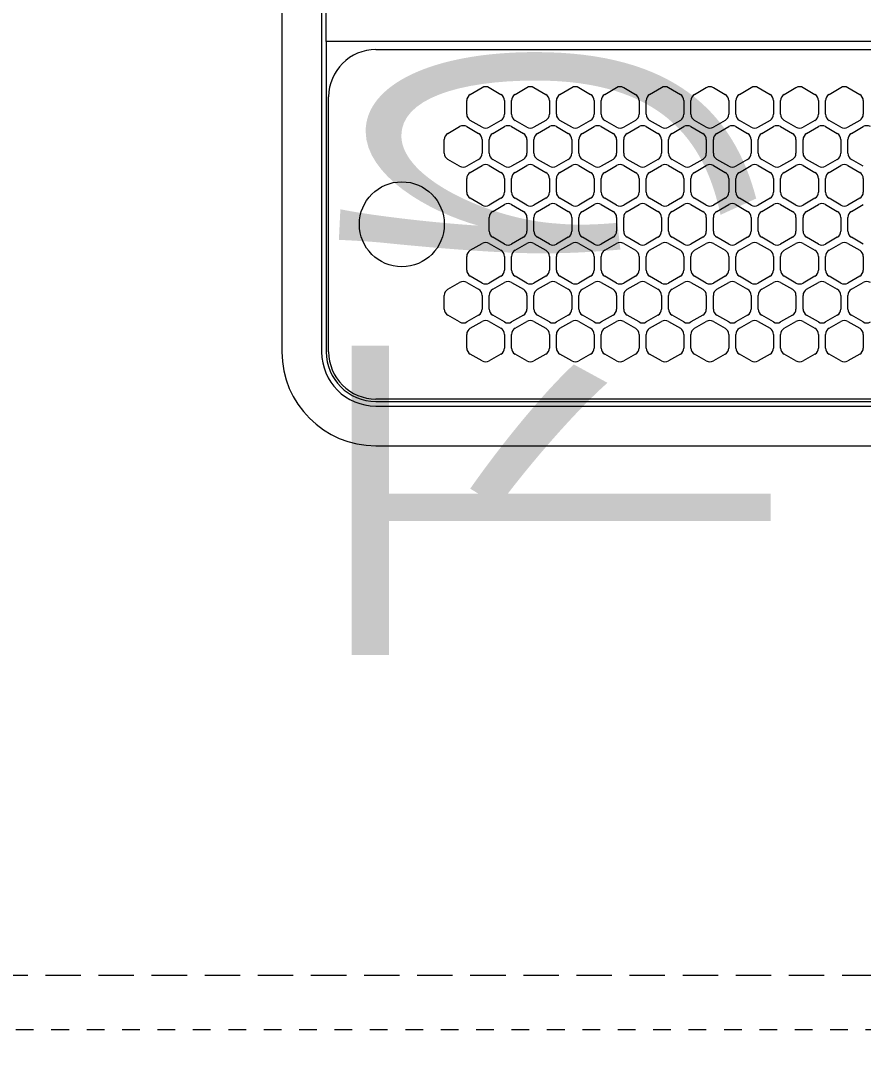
# Model space of a CAD drawing. Units: millimetres at full size, sheet at 1:30. Extents: x -17796 to 21385, y -23279 to 7734.
# Drawn here: x 17514.8 to 17693.3, y -1876.5 to -1656.8 of the extents above; entities that cross this region are included whole.
import ezdxf
from ezdxf.enums import TextEntityAlignment as Align

# ---------------------------------------------------------------- set-up
doc = ezdxf.new("R2010")
doc.units = ezdxf.units.MM
doc.header["$LTSCALE"] = 30
doc.linetypes.add('USER11', pattern=[0.25, 0.125, -0.125])
doc.linetypes.add('USER5', pattern=[0.375, 0.25, -0.125])
doc.layers.add('0-1_(W)電灯', color=253, linetype='Continuous', lineweight=18)
doc.styles.add('ＭＳ ゴシック', font='')
doc.styles.get('ＭＳ ゴシック').set_extended_font_data('MS Gothic')

msp = doc.modelspace()

# ---------------------------------------------------------------- linework, layer by layer
at = {"layer": '0-1_(W)電灯'}
for p, q in [((17570.17, -1261.94), (17570.17, -1726.94)), ((17578.57, -1261.94), (17578.57, -1726.94)), ((17579.57, -1661.24), (17579.57, -1726.94)), ((18150.57, -1661.24), (17579.57, -1661.24)), ((17590.07, -1662.94), (17859.57, -1662.94)), ((17610.07, -1672.45), (17612.57, -1671.01)), ((17614.07, -1671.01), (17616.57, -1672.45)), ((17619.57, -1672.45), (17622.07, -1671.01)), ((17623.57, -1671.01), (17626.07, -1672.45)), ((17629.07, -1672.45), (17631.57, -1671.01)), ((17633.07, -1671.01), (17635.57, -1672.45)), ((17638.57, -1672.45), (17641.07, -1671.01)), ((17642.57, -1671.01), (17645.07, -1672.45)), ((17648.07, -1672.45), (17650.57, -1671.01)), ((17652.07, -1671.01), (17654.57, -1672.45)), ((17657.57, -1672.45), (17660.07, -1671.01)), ((17661.57, -1671.01), (17664.07, -1672.45)), ((17667.07, -1672.45), (17669.57, -1671.01)), ((17671.07, -1671.01), (17673.57, -1672.45)), ((17676.57, -1672.45), (17679.07, -1671.01)), ((17680.57, -1671.01), (17683.07, -1672.45)), ((17686.07, -1672.45), (17688.57, -1671.01)), ((17690.07, -1671.01), (17692.57, -1672.45)), ((17580.07, -1726.94), (17580.07, -1672.94)), ((17609.32, -1676.64), (17609.32, -1673.75)), ((17617.32, -1673.75), (17617.32, -1676.64)), ((17618.82, -1676.64), (17618.82, -1673.75)), ((17626.82, -1673.75), (17626.82, -1676.64)), ((17628.32, -1676.64), (17628.32, -1673.75)), ((17636.32, -1673.75), (17636.32, -1676.64)), ((17637.82, -1676.64), (17637.82, -1673.75)), ((17645.82, -1673.75), (17645.82, -1676.64)), ((17647.32, -1676.64), (17647.32, -1673.75)), ((17655.32, -1673.75), (17655.32, -1676.64)), ((17656.82, -1676.64), (17656.82, -1673.75)), ((17664.82, -1673.75), (17664.82, -1676.64)), ((17666.32, -1676.64), (17666.32, -1673.75)), ((17674.32, -1673.75), (17674.32, -1676.64)), ((17675.82, -1676.64), (17675.82, -1673.75)), ((17683.82, -1673.75), (17683.82, -1676.64)), ((17685.32, -1676.64), (17685.32, -1673.75)), ((17693.32, -1673.75), (17693.32, -1676.64)), ((17612.57, -1679.38), (17610.07, -1677.94)), ((17616.57, -1677.94), (17614.07, -1679.38)), ((17622.07, -1679.38), (17619.57, -1677.94)), ((17626.07, -1677.94), (17623.57, -1679.38)), ((17631.57, -1679.38), (17629.07, -1677.94)), ((17635.57, -1677.94), (17633.07, -1679.38)), ((17641.07, -1679.38), (17638.57, -1677.94)), ((17645.07, -1677.94), (17642.57, -1679.38)), ((17650.57, -1679.38), (17648.07, -1677.94)), ((17654.57, -1677.94), (17652.07, -1679.38)), ((17660.07, -1679.38), (17657.57, -1677.94)), ((17664.07, -1677.94), (17661.57, -1679.38)), ((17669.57, -1679.38), (17667.07, -1677.94)), ((17673.57, -1677.94), (17671.07, -1679.38)), ((17679.07, -1679.38), (17676.57, -1677.94)), ((17683.07, -1677.94), (17680.57, -1679.38)), ((17688.57, -1679.38), (17686.07, -1677.94)), ((17692.57, -1677.94), (17690.07, -1679.38)), ((17605.32, -1680.7), (17607.82, -1679.26)), ((17609.32, -1679.26), (17611.82, -1680.7)), ((17614.82, -1680.7), (17617.32, -1679.26)), ((17618.82, -1679.26), (17621.32, -1680.7)), ((17624.32, -1680.7), (17626.82, -1679.26)), ((17628.32, -1679.26), (17630.82, -1680.7)), ((17633.82, -1680.7), (17636.32, -1679.26)), ((17637.82, -1679.26), (17640.32, -1680.7)), ((17643.32, -1680.7), (17645.82, -1679.26)), ((17647.32, -1679.26), (17649.82, -1680.7)), ((17652.82, -1680.7), (17655.32, -1679.26)), ((17656.82, -1679.26), (17659.32, -1680.7)), ((17662.32, -1680.7), (17664.82, -1679.26)), ((17666.32, -1679.26), (17668.82, -1680.7)), ((17671.82, -1680.7), (17674.32, -1679.26)), ((17675.82, -1679.26), (17678.32, -1680.7)), ((17681.32, -1680.7), (17683.82, -1679.26)), ((17685.32, -1679.26), (17687.82, -1680.7)), ((17690.82, -1680.7), (17693.32, -1679.26)), ((17604.57, -1684.89), (17604.57, -1682)), ((17612.57, -1682), (17612.57, -1684.89)), ((17614.07, -1684.89), (17614.07, -1682)), ((17622.07, -1682), (17622.07, -1684.89)), ((17623.57, -1684.89), (17623.57, -1682)), ((17631.57, -1682), (17631.57, -1684.89)), ((17633.07, -1684.89), (17633.07, -1682)), ((17641.07, -1682), (17641.07, -1684.89)), ((17642.57, -1684.89), (17642.57, -1682)), ((17650.57, -1682), (17650.57, -1684.89)), ((17652.07, -1684.89), (17652.07, -1682)), ((17660.07, -1682), (17660.07, -1684.89)), ((17661.57, -1684.89), (17661.57, -1682)), ((17669.57, -1682), (17669.57, -1684.89)), ((17671.07, -1684.89), (17671.07, -1682)), ((17679.07, -1682), (17679.07, -1684.89)), ((17680.57, -1684.89), (17680.57, -1682)), ((17688.57, -1682), (17688.57, -1684.89)), ((17690.07, -1684.89), (17690.07, -1682)), ((17607.82, -1687.63), (17605.32, -1686.19)), ((17611.82, -1686.19), (17609.32, -1687.63)), ((17617.32, -1687.63), (17614.82, -1686.19)), ((17621.32, -1686.19), (17618.82, -1687.63)), ((17626.82, -1687.63), (17624.32, -1686.19)), ((17630.82, -1686.19), (17628.32, -1687.63)), ((17636.32, -1687.63), (17633.82, -1686.19)), ((17640.32, -1686.19), (17637.82, -1687.63)), ((17645.82, -1687.63), (17643.32, -1686.19)), ((17649.82, -1686.19), (17647.32, -1687.63)), ((17655.32, -1687.63), (17652.82, -1686.19)), ((17659.32, -1686.19), (17656.82, -1687.63)), ((17664.82, -1687.63), (17662.32, -1686.19)), ((17668.82, -1686.19), (17666.32, -1687.63)), ((17674.32, -1687.63), (17671.82, -1686.19)), ((17678.32, -1686.19), (17675.82, -1687.63)), ((17683.82, -1687.63), (17681.32, -1686.19)), ((17687.82, -1686.19), (17685.32, -1687.63)), ((17693.32, -1687.63), (17690.82, -1686.19)), ((17610.07, -1688.95), (17612.57, -1687.51)), ((17614.07, -1687.51), (17616.57, -1688.95)), ((17619.57, -1688.95), (17622.07, -1687.51)), ((17623.57, -1687.51), (17626.07, -1688.95)), ((17629.07, -1688.95), (17631.57, -1687.51)), ((17633.07, -1687.51), (17635.57, -1688.95)), ((17638.57, -1688.95), (17641.07, -1687.51)), ((17642.57, -1687.51), (17645.07, -1688.95)), ((17648.07, -1688.95), (17650.57, -1687.51)), ((17652.07, -1687.51), (17654.57, -1688.95)), ((17657.57, -1688.95), (17660.07, -1687.51)), ((17661.57, -1687.51), (17664.07, -1688.95)), ((17667.07, -1688.95), (17669.57, -1687.51)), ((17671.07, -1687.51), (17673.57, -1688.95)), ((17676.57, -1688.95), (17679.07, -1687.51)), ((17680.57, -1687.51), (17683.07, -1688.95)), ((17686.07, -1688.95), (17688.57, -1687.51)), ((17690.07, -1687.51), (17692.57, -1688.95)), ((17609.32, -1693.14), (17609.32, -1690.25)), ((17617.32, -1690.25), (17617.32, -1693.14)), ((17618.82, -1693.14), (17618.82, -1690.25)), ((17626.82, -1690.25), (17626.82, -1693.14)), ((17628.32, -1693.14), (17628.32, -1690.25)), ((17636.32, -1690.25), (17636.32, -1693.14)), ((17637.82, -1693.14), (17637.82, -1690.25)), ((17645.82, -1690.25), (17645.82, -1693.14)), ((17647.32, -1693.14), (17647.32, -1690.25)), ((17655.32, -1690.25), (17655.32, -1693.14)), ((17656.82, -1693.14), (17656.82, -1690.25)), ((17664.82, -1690.25), (17664.82, -1693.14)), ((17666.32, -1693.14), (17666.32, -1690.25)), ((17674.32, -1690.25), (17674.32, -1693.14)), ((17675.82, -1693.14), (17675.82, -1690.25)), ((17683.82, -1690.25), (17683.82, -1693.14)), ((17685.32, -1693.14), (17685.32, -1690.25)), ((17693.32, -1690.25), (17693.32, -1693.14)), ((17612.57, -1695.88), (17610.07, -1694.44)), ((17616.57, -1694.44), (17614.07, -1695.88)), ((17614.82, -1697.2), (17617.32, -1695.76)), ((17618.82, -1695.76), (17621.32, -1697.2)), ((17622.07, -1695.88), (17619.57, -1694.44)), ((17626.07, -1694.44), (17623.57, -1695.88)), ((17624.32, -1697.2), (17626.82, -1695.76)), ((17628.32, -1695.76), (17630.82, -1697.2)), ((17631.57, -1695.88), (17629.07, -1694.44)), ((17635.57, -1694.44), (17633.07, -1695.88)), ((17633.82, -1697.2), (17636.32, -1695.76)), ((17637.82, -1695.76), (17640.32, -1697.2)), ((17641.07, -1695.88), (17638.57, -1694.44)), ((17645.07, -1694.44), (17642.57, -1695.88)), ((17643.32, -1697.2), (17645.82, -1695.76)), ((17647.32, -1695.76), (17649.82, -1697.2)), ((17650.57, -1695.88), (17648.07, -1694.44)), ((17654.57, -1694.44), (17652.07, -1695.88)), ((17652.82, -1697.2), (17655.32, -1695.76)), ((17656.82, -1695.76), (17659.32, -1697.2)), ((17660.07, -1695.88), (17657.57, -1694.44)), ((17664.07, -1694.44), (17661.57, -1695.88)), ((17662.32, -1697.2), (17664.82, -1695.76)), ((17666.32, -1695.76), (17668.82, -1697.2)), ((17669.57, -1695.88), (17667.07, -1694.44)), ((17673.57, -1694.44), (17671.07, -1695.88)), ((17671.82, -1697.2), (17674.32, -1695.76)), ((17675.82, -1695.76), (17678.32, -1697.2)), ((17679.07, -1695.88), (17676.57, -1694.44)), ((17683.07, -1694.44), (17680.57, -1695.88)), ((17681.32, -1697.2), (17683.82, -1695.76)), ((17685.32, -1695.76), (17687.82, -1697.2)), ((17688.57, -1695.88), (17686.07, -1694.44)), ((17692.57, -1694.44), (17690.07, -1695.88)), ((17690.82, -1697.2), (17693.32, -1695.76)), ((17614.07, -1701.39), (17614.07, -1698.5)), ((17622.07, -1698.5), (17622.07, -1701.39)), ((17623.57, -1701.39), (17623.57, -1698.5)), ((17631.57, -1698.5), (17631.57, -1701.39)), ((17633.07, -1701.39), (17633.07, -1698.5)), ((17641.07, -1698.5), (17641.07, -1701.39)), ((17642.57, -1701.39), (17642.57, -1698.5)), ((17650.57, -1698.5), (17650.57, -1701.39)), ((17652.07, -1701.39), (17652.07, -1698.5)), ((17660.07, -1698.5), (17660.07, -1701.39)), ((17661.57, -1701.39), (17661.57, -1698.5)), ((17669.57, -1698.5), (17669.57, -1701.39)), ((17671.07, -1701.39), (17671.07, -1698.5)), ((17679.07, -1698.5), (17679.07, -1701.39)), ((17680.57, -1701.39), (17680.57, -1698.5)), ((17688.57, -1698.5), (17688.57, -1701.39)), ((17690.07, -1701.39), (17690.07, -1698.5)), ((17610.07, -1705.45), (17612.57, -1704.01)), ((17614.07, -1704.01), (17616.57, -1705.45)), ((17617.32, -1704.13), (17614.82, -1702.69)), ((17621.32, -1702.69), (17618.82, -1704.13)), ((17619.57, -1705.45), (17622.07, -1704.01)), ((17623.57, -1704.01), (17626.07, -1705.45)), ((17626.82, -1704.13), (17624.32, -1702.69)), ((17630.82, -1702.69), (17628.32, -1704.13)), ((17629.07, -1705.45), (17631.57, -1704.01)), ((17633.07, -1704.01), (17635.57, -1705.45)), ((17636.32, -1704.13), (17633.82, -1702.69)), ((17640.32, -1702.69), (17637.82, -1704.13)), ((17638.57, -1705.45), (17641.07, -1704.01)), ((17642.57, -1704.01), (17645.07, -1705.45)), ((17645.82, -1704.13), (17643.32, -1702.69)), ((17649.82, -1702.69), (17647.32, -1704.13)), ((17648.07, -1705.45), (17650.57, -1704.01)), ((17652.07, -1704.01), (17654.57, -1705.45)), ((17655.32, -1704.13), (17652.82, -1702.69)), ((17659.32, -1702.69), (17656.82, -1704.13)), ((17657.57, -1705.45), (17660.07, -1704.01)), ((17661.57, -1704.01), (17664.07, -1705.45)), ((17664.82, -1704.13), (17662.32, -1702.69)), ((17668.82, -1702.69), (17666.32, -1704.13)), ((17667.07, -1705.45), (17669.57, -1704.01)), ((17671.07, -1704.01), (17673.57, -1705.45)), ((17674.32, -1704.13), (17671.82, -1702.69)), ((17678.32, -1702.69), (17675.82, -1704.13)), ((17676.57, -1705.45), (17679.07, -1704.01)), ((17680.57, -1704.01), (17683.07, -1705.45)), ((17683.82, -1704.13), (17681.32, -1702.69)), ((17687.82, -1702.69), (17685.32, -1704.13)), ((17686.07, -1705.45), (17688.57, -1704.01)), ((17690.07, -1704.01), (17692.57, -1705.45)), ((17693.32, -1704.13), (17690.82, -1702.69)), ((17609.32, -1709.64), (17609.32, -1706.75)), ((17617.32, -1706.75), (17617.32, -1709.64)), ((17618.82, -1709.64), (17618.82, -1706.75)), ((17626.82, -1706.75), (17626.82, -1709.64)), ((17628.32, -1709.64), (17628.32, -1706.75)), ((17636.32, -1706.75), (17636.32, -1709.64)), ((17637.82, -1709.64), (17637.82, -1706.75)), ((17645.82, -1706.75), (17645.82, -1709.64)), ((17647.32, -1709.64), (17647.32, -1706.75)), ((17655.32, -1706.75), (17655.32, -1709.64)), ((17656.82, -1709.64), (17656.82, -1706.75)), ((17664.82, -1706.75), (17664.82, -1709.64)), ((17666.32, -1709.64), (17666.32, -1706.75)), ((17674.32, -1706.75), (17674.32, -1709.64)), ((17675.82, -1709.64), (17675.82, -1706.75)), ((17683.82, -1706.75), (17683.82, -1709.64)), ((17685.32, -1709.64), (17685.32, -1706.75)), ((17693.32, -1706.75), (17693.32, -1709.64)), ((17612.57, -1712.38), (17610.07, -1710.94)), ((17616.57, -1710.94), (17614.07, -1712.38)), ((17622.07, -1712.38), (17619.57, -1710.94)), ((17626.07, -1710.94), (17623.57, -1712.38)), ((17631.57, -1712.38), (17629.07, -1710.94)), ((17635.57, -1710.94), (17633.07, -1712.38)), ((17641.07, -1712.38), (17638.57, -1710.94)), ((17645.07, -1710.94), (17642.57, -1712.38)), ((17650.57, -1712.38), (17648.07, -1710.94)), ((17654.57, -1710.94), (17652.07, -1712.38)), ((17660.07, -1712.38), (17657.57, -1710.94)), ((17664.07, -1710.94), (17661.57, -1712.38)), ((17669.57, -1712.38), (17667.07, -1710.94)), ((17673.57, -1710.94), (17671.07, -1712.38)), ((17679.07, -1712.38), (17676.57, -1710.94)), ((17683.07, -1710.94), (17680.57, -1712.38)), ((17688.57, -1712.38), (17686.07, -1710.94)), ((17692.57, -1710.94), (17690.07, -1712.38)), ((17605.32, -1713.7), (17607.82, -1712.26)), ((17609.32, -1712.26), (17611.82, -1713.7)), ((17614.82, -1713.7), (17617.32, -1712.26)), ((17618.82, -1712.26), (17621.32, -1713.7)), ((17624.32, -1713.7), (17626.82, -1712.26)), ((17628.32, -1712.26), (17630.82, -1713.7)), ((17633.82, -1713.7), (17636.32, -1712.26)), ((17637.82, -1712.26), (17640.32, -1713.7)), ((17643.32, -1713.7), (17645.82, -1712.26)), ((17647.32, -1712.26), (17649.82, -1713.7)), ((17652.82, -1713.7), (17655.32, -1712.26)), ((17656.82, -1712.26), (17659.32, -1713.7)), ((17662.32, -1713.7), (17664.82, -1712.26)), ((17666.32, -1712.26), (17668.82, -1713.7)), ((17671.82, -1713.7), (17674.32, -1712.26)), ((17675.82, -1712.26), (17678.32, -1713.7)), ((17681.32, -1713.7), (17683.82, -1712.26)), ((17685.32, -1712.26), (17687.82, -1713.7)), ((17690.82, -1713.7), (17693.32, -1712.26)), ((17604.57, -1717.89), (17604.57, -1715)), ((17612.57, -1715), (17612.57, -1717.89)), ((17614.07, -1717.89), (17614.07, -1715)), ((17622.07, -1715), (17622.07, -1717.89)), ((17623.57, -1717.89), (17623.57, -1715)), ((17631.57, -1715), (17631.57, -1717.89)), ((17633.07, -1717.89), (17633.07, -1715)), ((17641.07, -1715), (17641.07, -1717.89)), ((17642.57, -1717.89), (17642.57, -1715)), ((17650.57, -1715), (17650.57, -1717.89)), ((17652.07, -1717.89), (17652.07, -1715)), ((17660.07, -1715), (17660.07, -1717.89)), ((17661.57, -1717.89), (17661.57, -1715)), ((17669.57, -1715), (17669.57, -1717.89)), ((17671.07, -1717.89), (17671.07, -1715)), ((17679.07, -1715), (17679.07, -1717.89)), ((17680.57, -1717.89), (17680.57, -1715)), ((17688.57, -1715), (17688.57, -1717.89)), ((17690.07, -1717.89), (17690.07, -1715)), ((17607.82, -1720.63), (17605.32, -1719.19)), ((17611.82, -1719.19), (17609.32, -1720.63)), ((17617.32, -1720.63), (17614.82, -1719.19)), ((17621.32, -1719.19), (17618.82, -1720.63)), ((17626.82, -1720.63), (17624.32, -1719.19)), ((17630.82, -1719.19), (17628.32, -1720.63)), ((17636.32, -1720.63), (17633.82, -1719.19)), ((17640.32, -1719.19), (17637.82, -1720.63)), ((17645.82, -1720.63), (17643.32, -1719.19)), ((17649.82, -1719.19), (17647.32, -1720.63)), ((17655.32, -1720.63), (17652.82, -1719.19)), ((17659.32, -1719.19), (17656.82, -1720.63)), ((17664.82, -1720.63), (17662.32, -1719.19)), ((17668.82, -1719.19), (17666.32, -1720.63)), ((17674.32, -1720.63), (17671.82, -1719.19)), ((17678.32, -1719.19), (17675.82, -1720.63)), ((17683.82, -1720.63), (17681.32, -1719.19)), ((17687.82, -1719.19), (17685.32, -1720.63)), ((17693.32, -1720.63), (17690.82, -1719.19)), ((17610.07, -1721.95), (17612.57, -1720.51)), ((17614.07, -1720.51), (17616.57, -1721.95)), ((17619.57, -1721.95), (17622.07, -1720.51)), ((17623.57, -1720.51), (17626.07, -1721.95)), ((17629.07, -1721.95), (17631.57, -1720.51)), ((17633.07, -1720.51), (17635.57, -1721.95)), ((17638.57, -1721.95), (17641.07, -1720.51)), ((17642.57, -1720.51), (17645.07, -1721.95)), ((17648.07, -1721.95), (17650.57, -1720.51)), ((17652.07, -1720.51), (17654.57, -1721.95)), ((17657.57, -1721.95), (17660.07, -1720.51)), ((17661.57, -1720.51), (17664.07, -1721.95)), ((17667.07, -1721.95), (17669.57, -1720.51)), ((17671.07, -1720.51), (17673.57, -1721.95)), ((17676.57, -1721.95), (17679.07, -1720.51)), ((17680.57, -1720.51), (17683.07, -1721.95)), ((17686.07, -1721.95), (17688.57, -1720.51)), ((17690.07, -1720.51), (17692.57, -1721.95)), ((17609.32, -1726.14), (17609.32, -1723.25)), ((17617.32, -1723.25), (17617.32, -1726.14)), ((17618.82, -1726.14), (17618.82, -1723.25)), ((17626.82, -1723.25), (17626.82, -1726.14)), ((17628.32, -1726.14), (17628.32, -1723.25)), ((17636.32, -1723.25), (17636.32, -1726.14)), ((17637.82, -1726.14), (17637.82, -1723.25)), ((17645.82, -1723.25), (17645.82, -1726.14)), ((17647.32, -1726.14), (17647.32, -1723.25)), ((17655.32, -1723.25), (17655.32, -1726.14)), ((17656.82, -1726.14), (17656.82, -1723.25)), ((17664.82, -1723.25), (17664.82, -1726.14)), ((17666.32, -1726.14), (17666.32, -1723.25)), ((17674.32, -1723.25), (17674.32, -1726.14)), ((17675.82, -1726.14), (17675.82, -1723.25)), ((17683.82, -1723.25), (17683.82, -1726.14)), ((17685.32, -1726.14), (17685.32, -1723.25)), ((17693.32, -1723.25), (17693.32, -1726.14)), ((17612.57, -1728.88), (17610.07, -1727.44)), ((17616.57, -1727.44), (17614.07, -1728.88)), ((17622.07, -1728.88), (17619.57, -1727.44)), ((17626.07, -1727.44), (17623.57, -1728.88)), ((17631.57, -1728.88), (17629.07, -1727.44)), ((17635.57, -1727.44), (17633.07, -1728.88)), ((17641.07, -1728.88), (17638.57, -1727.44)), ((17645.07, -1727.44), (17642.57, -1728.88)), ((17650.57, -1728.88), (17648.07, -1727.44)), ((17654.57, -1727.44), (17652.07, -1728.88)), ((17660.07, -1728.88), (17657.57, -1727.44)), ((17664.07, -1727.44), (17661.57, -1728.88)), ((17669.57, -1728.88), (17667.07, -1727.44)), ((17673.57, -1727.44), (17671.07, -1728.88)), ((17679.07, -1728.88), (17676.57, -1727.44)), ((17683.07, -1727.44), (17680.57, -1728.88)), ((17688.57, -1728.88), (17686.07, -1727.44)), ((17692.57, -1727.44), (17690.07, -1728.88)), ((17859.57, -1736.94), (17590.07, -1736.94)), ((17590.07, -1737.44), (17864.82, -1737.44)), ((17590.07, -1738.44), (17864.82, -1738.44)), ((17590.07, -1746.84), (17864.82, -1746.84))]:
    msp.add_line(p, q, dxfattribs=at)
at = {"layer": '0-1_(W)電灯', "color": 30, "linetype": 'USER11'}
msp.add_lwpolyline([(19415.07, -1870.54), (17387.57, -1870.54), (17387.57, -1231.54), (17340.57, -1231.54), (17340.57, -1917.54), (19415.07, -1917.54)], dxfattribs=at)
at = {"layer": '0-1_(W)電灯', "color": 2, "linetype": 'USER5'}
msp.add_lwpolyline([(18315.07, -1859.04), (17415.07, -1859.04), (17415.07, -1249.04), (18315.07, -1249.04), (18315.07, -1499.04)], dxfattribs=at)
at = {"layer": '0-1_(W)電灯'}
msp.add_lwpolyline([(17579.57, -1661.24), (17579.57, -1660.24), (17579.57, -1652.34)], dxfattribs=at)
msp.add_circle((17595.57, -1699.94), 9, dxfattribs=at)
for centre, radius, start, end in [((17590.07, -1672.94), 10, 90.0001, 179.9999), ((17613.32, -1672.31), 1.5, 60.0025, 119.9975), ((17622.82, -1672.31), 1.5, 59.9981, 120.0019), ((17632.32, -1672.31), 1.5, 60.0004, 119.9996), ((17641.82, -1672.31), 1.5, 59.9982, 120.0018), ((17651.32, -1672.31), 1.5, 59.998, 120.002), ((17660.82, -1672.31), 1.5, 59.998, 120.002), ((17670.32, -1672.31), 1.5, 59.9981, 120.0019), ((17679.82, -1672.31), 1.5, 60.0004, 119.9996), ((17689.32, -1672.31), 1.5, 59.998, 120.002), ((17610.82, -1673.75), 1.5, 119.9975, 180.0016), ((17615.82, -1673.75), 1.5, 359.9988, 60.0021), ((17620.32, -1673.75), 1.5, 119.9987, 180.0004), ((17625.32, -1673.75), 1.5, 359.9983, 60.0016), ((17629.82, -1673.75), 1.5, 119.9996, 179.9995), ((17634.82, -1673.75), 1.5, 359.9983, 60.0016), ((17639.32, -1673.75), 1.5, 119.9989, 180.0012), ((17644.32, -1673.75), 1.5, 359.9999, 60.001), ((17648.82, -1673.75), 1.5, 119.9975, 180.0016), ((17653.82, -1673.75), 1.5, 359.9999, 60.001), ((17658.32, -1673.75), 1.5, 119.9987, 180.0004), ((17663.32, -1673.75), 1.5, 359.9988, 60.0021), ((17667.82, -1673.75), 1.5, 119.9987, 180.0004), ((17672.82, -1673.75), 1.5, 359.9983, 60.0016), ((17677.32, -1673.75), 1.5, 119.9996, 179.9995), ((17682.32, -1673.75), 1.5, 359.9983, 60.0016), ((17686.82, -1673.75), 1.5, 119.9989, 180.0012), ((17691.82, -1673.75), 1.5, 359.9999, 60.001), ((17610.82, -1676.64), 1.5, 179.9994, 240.0004), ((17615.82, -1676.64), 1.5, 300.0013, 359.9989), ((17620.32, -1676.64), 1.5, 180.0005, 239.9993), ((17625.32, -1676.64), 1.5, 300.0015, 359.9997), ((17629.82, -1676.64), 1.5, 180.0005, 239.9993), ((17634.82, -1676.64), 1.5, 300.0015, 359.9997), ((17639.32, -1676.64), 1.5, 179.9988, 239.9999), ((17644.32, -1676.64), 1.5, 300.0013, 359.9989), ((17648.82, -1676.64), 1.5, 179.9985, 240.0013), ((17653.82, -1676.64), 1.5, 300.0013, 359.9989), ((17658.32, -1676.64), 1.5, 179.9994, 240.0004), ((17663.32, -1676.64), 1.5, 300.0013, 359.9989), ((17667.82, -1676.64), 1.5, 180.0005, 239.9993), ((17672.82, -1676.64), 1.5, 300.0015, 359.9997), ((17677.32, -1676.64), 1.5, 180.0005, 239.9993), ((17682.32, -1676.64), 1.5, 300.0015, 359.9997), ((17686.82, -1676.64), 1.5, 179.9988, 239.9999), ((17691.82, -1676.64), 1.5, 300.0013, 359.9989), ((17606.07, -1682), 1.5, 120.0025, 179.9966), ((17608.57, -1680.56), 1.5, 59.9995, 120.0006), ((17611.07, -1682), 1.5, 0.0006, 60.0003), ((17613.32, -1678.08), 1.5, 239.9996, 300.0004), ((17615.57, -1682), 1.5, 120.0011, 180), ((17618.07, -1680.56), 1.5, 59.9991, 120.0009), ((17620.57, -1682), 1.5, 359.9986, 60.0023), ((17622.82, -1678.08), 1.5, 239.999, 300.001), ((17625.07, -1682), 1.5, 119.9984, 180.0007), ((17627.57, -1680.56), 1.5, 59.9991, 120.0009), ((17630.07, -1682), 1.5, 359.9989, 60.001), ((17632.32, -1678.08), 1.5, 239.9993, 300.0007), ((17634.57, -1682), 1.5, 119.9998, 180.0003), ((17637.07, -1680.56), 1.5, 59.9995, 120.0006), ((17639.57, -1682), 1.5, 359.9989, 60.001), ((17641.82, -1678.08), 1.5, 239.9993, 300.0007), ((17644.07, -1682), 1.5, 119.9998, 180.0003), ((17646.57, -1680.56), 1.5, 59.9991, 120.0009), ((17649.07, -1682), 1.5, 359.9986, 60.0023), ((17651.32, -1678.08), 1.5, 239.999, 300.001), ((17653.57, -1682), 1.5, 119.9984, 180.0007), ((17656.07, -1680.56), 1.5, 59.9989, 120.0011), ((17658.57, -1682), 1.5, 359.9986, 60.0023), ((17660.82, -1678.08), 1.5, 239.999, 300.001), ((17663.07, -1682), 1.5, 119.9984, 180.0007), ((17665.57, -1680.56), 1.5, 59.9991, 120.0009), ((17668.07, -1682), 1.5, 359.9986, 60.0023), ((17670.32, -1678.08), 1.5, 239.999, 300.001), ((17672.57, -1682), 1.5, 119.9994, 179.9998), ((17675.07, -1680.56), 1.5, 59.9991, 120.0009), ((17677.57, -1682), 1.5, 359.9989, 60.001), ((17679.82, -1678.08), 1.5, 239.9993, 300.0007), ((17682.07, -1682), 1.5, 119.9998, 180.0003), ((17684.57, -1680.56), 1.5, 59.9995, 120.0006), ((17687.07, -1682), 1.5, 0.0006, 60.0003), ((17689.32, -1678.08), 1.5, 239.999, 300.001), ((17691.57, -1682), 1.5, 119.9998, 180.0003), ((17694.07, -1680.56), 1.5, 59.9991, 120.0009), ((17606.07, -1684.89), 1.5, 180.0006, 239.9992), ((17611.07, -1684.89), 1.5, 299.9998, 0.0004), ((17615.57, -1684.89), 1.5, 179.9973, 240.0005), ((17620.57, -1684.89), 1.5, 299.9995, 0.0007), ((17625.07, -1684.89), 1.5, 180.0006, 239.9992), ((17630.07, -1684.89), 1.5, 300.0009, 0.0004), ((17634.57, -1684.89), 1.5, 179.9989, 239.9999), ((17639.57, -1684.89), 1.5, 300, 0.0013), ((17644.07, -1684.89), 1.5, 180, 239.9988), ((17649.07, -1684.89), 1.5, 299.9995, 0.0007), ((17653.57, -1684.89), 1.5, 180.0006, 239.9992), ((17658.57, -1684.89), 1.5, 299.9995, 0.0007), ((17663.07, -1684.89), 1.5, 180.0006, 239.9992), ((17668.07, -1684.89), 1.5, 299.9995, 0.0007), ((17672.57, -1684.89), 1.5, 180.0006, 239.9992), ((17677.57, -1684.89), 1.5, 300.0009, 0.0004), ((17682.07, -1684.89), 1.5, 179.9989, 239.9999), ((17687.07, -1684.89), 1.5, 299.9995, 0.0007), ((17691.57, -1684.89), 1.5, 180, 239.9988), ((17608.57, -1686.33), 1.5, 240.0009, 299.9991), ((17610.82, -1690.25), 1.5, 119.9994, 179.9997), ((17613.32, -1688.81), 1.5, 60.0005, 119.9995), ((17615.82, -1690.25), 1.5, 359.9995, 60.0014), ((17618.07, -1686.33), 1.5, 240.0004, 299.9996), ((17620.32, -1690.25), 1.5, 119.9994, 179.9997), ((17622.82, -1688.81), 1.5, 60.0006, 119.9994), ((17625.32, -1690.25), 1.5, 359.9998, 60.0001), ((17627.57, -1686.33), 1.5, 240.0004, 299.9996), ((17629.82, -1690.25), 1.5, 119.9994, 179.9997), ((17632.32, -1688.81), 1.5, 60.0007, 119.9993), ((17634.82, -1690.25), 1.5, 359.9998, 60.0001), ((17637.07, -1686.33), 1.5, 240.0008, 299.9992), ((17639.32, -1690.25), 1.5, 119.9987, 180.0014), ((17641.82, -1688.81), 1.5, 60.0007, 119.9993), ((17644.32, -1690.25), 1.5, 359.9995, 60.0014), ((17646.57, -1686.33), 1.5, 240.0004, 299.9996), ((17648.82, -1690.25), 1.5, 119.9994, 179.9997), ((17651.32, -1688.81), 1.5, 60.0003, 119.9997), ((17653.82, -1690.25), 1.5, 359.9995, 60.0014), ((17656.07, -1686.33), 1.5, 240.0006, 299.9994), ((17658.32, -1690.25), 1.5, 119.9994, 179.9997), ((17660.82, -1688.81), 1.5, 60.0006, 119.9994), ((17663.32, -1690.25), 1.5, 359.9995, 60.0014), ((17665.57, -1686.33), 1.5, 240.0004, 299.9996), ((17667.82, -1690.25), 1.5, 119.9994, 179.9997), ((17670.32, -1688.81), 1.5, 60.0006, 119.9994), ((17672.82, -1690.25), 1.5, 359.9998, 60.0001), ((17675.07, -1686.33), 1.5, 240.0004, 299.9996), ((17677.32, -1690.25), 1.5, 119.9994, 179.9997), ((17679.82, -1688.81), 1.5, 60.0007, 119.9993), ((17682.32, -1690.25), 1.5, 359.9998, 60.0001), ((17684.57, -1686.33), 1.5, 240.0008, 299.9992), ((17686.82, -1690.25), 1.5, 119.9987, 180.0014), ((17689.32, -1688.81), 1.5, 60.0003, 119.9997), ((17691.82, -1690.25), 1.5, 359.9995, 60.0014), ((17610.82, -1693.14), 1.5, 180.0002, 239.9995), ((17615.82, -1693.14), 1.5, 300, 0.0002), ((17620.32, -1693.14), 1.5, 180.0002, 239.9995), ((17625.32, -1693.14), 1.5, 300.0013, 359.9999), ((17629.82, -1693.14), 1.5, 180.0013, 239.9984), ((17634.82, -1693.14), 1.5, 300.0013, 359.9999), ((17639.32, -1693.14), 1.5, 179.9997, 239.9991), ((17644.32, -1693.14), 1.5, 300.0021, 359.9982), ((17648.82, -1693.14), 1.5, 179.9993, 240.0004), ((17653.82, -1693.14), 1.5, 300.0009, 359.9993), ((17658.32, -1693.14), 1.5, 179.9993, 240.0004), ((17663.32, -1693.14), 1.5, 300, 0.0002), ((17667.82, -1693.14), 1.5, 180.0013, 239.9984), ((17672.82, -1693.14), 1.5, 300.0013, 359.9999), ((17677.32, -1693.14), 1.5, 180.0013, 239.9984), ((17682.32, -1693.14), 1.5, 300.0013, 359.9999), ((17686.82, -1693.14), 1.5, 179.9997, 239.9991), ((17691.82, -1693.14), 1.5, 300.0021, 359.9982), ((17613.32, -1694.58), 1.5, 240.0016, 299.9984), ((17618.07, -1697.06), 1.5, 60.001, 119.999), ((17622.82, -1694.58), 1.5, 240.001, 299.999), ((17627.57, -1697.06), 1.5, 60.0012, 119.9988), ((17632.32, -1694.58), 1.5, 240.0014, 299.9986), ((17637.07, -1697.06), 1.5, 60.0016, 119.9984), ((17641.82, -1694.58), 1.5, 240.0014, 299.9986), ((17646.57, -1697.06), 1.5, 60.001, 119.999), ((17651.32, -1694.58), 1.5, 240.0011, 299.9989), ((17656.07, -1697.06), 1.5, 60.001, 119.999), ((17660.82, -1694.58), 1.5, 240.0012, 299.9988), ((17665.57, -1697.06), 1.5, 60.001, 119.999), ((17670.32, -1694.58), 1.5, 240.001, 299.999), ((17675.07, -1697.06), 1.5, 60.0012, 119.9988), ((17679.82, -1694.58), 1.5, 240.0014, 299.9986), ((17684.57, -1697.06), 1.5, 60.0016, 119.9984), ((17689.32, -1694.58), 1.5, 240.0011, 299.9989), ((17615.57, -1698.5), 1.5, 120, 180.0011), ((17620.57, -1698.5), 1.5, 359.9999, 60.001), ((17625.07, -1698.5), 1.5, 119.9994, 179.9997), ((17630.07, -1698.5), 1.5, 359.9992, 60.0007), ((17634.57, -1698.5), 1.5, 119.9996, 180.0005), ((17639.57, -1698.5), 1.5, 359.9992, 60.0007), ((17644.07, -1698.5), 1.5, 120.0007, 179.9993), ((17649.07, -1698.5), 1.5, 0.0008, 60.0001), ((17653.57, -1698.5), 1.5, 119.9994, 179.9997), ((17658.57, -1698.5), 1.5, 0.0008, 60.0001), ((17663.07, -1698.5), 1.5, 119.9994, 179.9997), ((17668.07, -1698.5), 1.5, 359.9999, 60.001), ((17672.57, -1698.5), 1.5, 119.9994, 179.9997), ((17677.57, -1698.5), 1.5, 359.9992, 60.0007), ((17682.07, -1698.5), 1.5, 119.9996, 180.0005), ((17687.07, -1698.5), 1.5, 0.0008, 60.0001), ((17691.57, -1698.5), 1.5, 120.0007, 179.9993), ((17615.57, -1701.39), 1.5, 179.9985, 240.0004), ((17620.57, -1701.39), 1.5, 299.9994, 359.9997), ((17625.07, -1701.39), 1.5, 180.0008, 240.0001), ((17630.07, -1701.39), 1.5, 300.0007, 359.9993), ((17634.57, -1701.39), 1.5, 179.9992, 240.0007), ((17639.57, -1701.39), 1.5, 299.9996, 0.0005), ((17644.07, -1701.39), 1.5, 179.9992, 240.0007), ((17649.07, -1701.39), 1.5, 299.9994, 359.9997), ((17653.57, -1701.39), 1.5, 179.9999, 240.001), ((17658.57, -1701.39), 1.5, 299.9994, 359.9997), ((17663.07, -1701.39), 1.5, 180.0008, 240.0001), ((17668.07, -1701.39), 1.5, 299.9994, 359.9997), ((17672.57, -1701.39), 1.5, 180.0008, 240.0001), ((17677.57, -1701.39), 1.5, 299.9996, 0.0005), ((17682.07, -1701.39), 1.5, 179.9992, 240.0007), ((17687.07, -1701.39), 1.5, 300.0003, 359.9988), ((17691.57, -1701.39), 1.5, 179.9992, 240.0007), ((17613.32, -1705.31), 1.5, 60.0012, 119.9988), ((17618.07, -1702.83), 1.5, 240.001, 299.999), ((17622.82, -1705.31), 1.5, 60.0011, 119.9989), ((17627.57, -1702.83), 1.5, 240.001, 299.999), ((17632.32, -1705.31), 1.5, 60.0014, 119.9986), ((17637.07, -1702.83), 1.5, 240.0016, 299.9984), ((17641.82, -1705.31), 1.5, 60.0014, 119.9986), ((17646.57, -1702.83), 1.5, 240.0012, 299.9988), ((17651.32, -1705.31), 1.5, 60.001, 119.999), ((17656.07, -1702.83), 1.5, 240.001, 299.999), ((17660.82, -1705.31), 1.5, 60.0012, 119.9988), ((17665.57, -1702.83), 1.5, 240.001, 299.999), ((17670.32, -1705.31), 1.5, 60.0011, 119.9989), ((17675.07, -1702.83), 1.5, 240.001, 299.999), ((17679.82, -1705.31), 1.5, 60.0014, 119.9986), ((17684.57, -1702.83), 1.5, 240.0016, 299.9984), ((17689.32, -1705.31), 1.5, 60.001, 119.999), ((17610.82, -1706.75), 1.5, 119.9998, 179.9993), ((17615.82, -1706.75), 1.5, 359.9996, 60.0013), ((17620.32, -1706.75), 1.5, 119.9987, 180.0004), ((17625.32, -1706.75), 1.5, 360, 59.9999), ((17629.82, -1706.75), 1.5, 119.9998, 179.9993), ((17634.82, -1706.75), 1.5, 360, 59.9999), ((17639.32, -1706.75), 1.5, 119.9991, 180.001), ((17644.32, -1706.75), 1.5, 0.0016, 59.9993), ((17648.82, -1706.75), 1.5, 119.9978, 180.0013), ((17653.82, -1706.75), 1.5, 0.0005, 60.0004), ((17658.32, -1706.75), 1.5, 119.9978, 180.0013), ((17663.32, -1706.75), 1.5, 359.9996, 60.0013), ((17667.82, -1706.75), 1.5, 119.9987, 180.0004), ((17672.82, -1706.75), 1.5, 360, 59.9999), ((17677.32, -1706.75), 1.5, 119.9998, 179.9993), ((17682.32, -1706.75), 1.5, 360, 59.9999), ((17686.82, -1706.75), 1.5, 119.9991, 180.001), ((17691.82, -1706.75), 1.5, 0.0016, 59.9993), ((17610.82, -1709.64), 1.5, 180.0014, 239.9972), ((17615.82, -1709.64), 1.5, 300.0017, 359.9997), ((17620.32, -1709.64), 1.5, 180.0005, 239.9982), ((17625.32, -1709.64), 1.5, 300.003, 359.9993), ((17629.82, -1709.64), 1.5, 180.0005, 239.9982), ((17634.82, -1709.64), 1.5, 300.001, 0.0014), ((17639.32, -1709.64), 1.5, 180.0008, 239.9968), ((17644.32, -1709.64), 1.5, 300.0017, 359.9997), ((17648.82, -1709.64), 1.5, 180.0005, 239.9982), ((17653.82, -1709.64), 1.5, 300.0017, 359.9997), ((17658.32, -1709.64), 1.5, 180.0005, 239.9982), ((17663.32, -1709.64), 1.5, 300.0017, 359.9997), ((17667.82, -1709.64), 1.5, 180.0005, 239.9982), ((17672.82, -1709.64), 1.5, 300.0019, 0.0005), ((17677.32, -1709.64), 1.5, 180.0014, 239.9972), ((17682.32, -1709.64), 1.5, 300.001, 0.0014), ((17686.82, -1709.64), 1.5, 180.0008, 239.9968), ((17691.82, -1709.64), 1.5, 300.0017, 359.9997), ((17608.57, -1713.56), 1.5, 59.9959, 120.0041), ((17613.32, -1711.08), 1.5, 239.9962, 300.0038), ((17618.07, -1713.56), 1.5, 59.9958, 120.0042), ((17622.82, -1711.08), 1.5, 239.9956, 300.0044), ((17627.57, -1713.56), 1.5, 59.9958, 120.0042), ((17632.32, -1711.08), 1.5, 239.996, 300.004), ((17637.07, -1713.56), 1.5, 59.9961, 120.0039), ((17641.82, -1711.08), 1.5, 239.996, 300.004), ((17646.57, -1713.56), 1.5, 59.9957, 120.0043), ((17651.32, -1711.08), 1.5, 239.9959, 300.0041), ((17656.07, -1713.56), 1.5, 59.9957, 120.0043), ((17660.82, -1711.08), 1.5, 239.9959, 300.0041), ((17665.57, -1713.56), 1.5, 59.9958, 120.0042), ((17670.32, -1711.08), 1.5, 239.9956, 300.0044), ((17675.07, -1713.56), 1.5, 59.9958, 120.0042), ((17679.82, -1711.08), 1.5, 239.996, 300.004), ((17684.57, -1713.56), 1.5, 59.9961, 120.0039), ((17689.32, -1711.08), 1.5, 239.9959, 300.0041), ((17694.07, -1713.56), 1.5, 59.9957, 120.0043), ((17606.07, -1715), 1.5, 120.0053, 179.9961), ((17611.07, -1715), 1.5, 0.0003, 59.9984), ((17615.57, -1715), 1.5, 120.0038, 179.9995), ((17620.57, -1715), 1.5, 0.0003, 59.9984), ((17625.07, -1715), 1.5, 120.0033, 179.9981), ((17630.07, -1715), 1.5, 359.9997, 59.9979), ((17634.57, -1715), 1.5, 120.0037, 179.9987), ((17639.57, -1715), 1.5, 359.9986, 59.999), ((17644.07, -1715), 1.5, 120.0046, 179.9978), ((17649.07, -1715), 1.5, 0.0003, 59.9984), ((17653.57, -1715), 1.5, 120.0033, 179.9981), ((17658.57, -1715), 1.5, 0.0003, 59.9984), ((17663.07, -1715), 1.5, 120.0033, 179.9981), ((17668.07, -1715), 1.5, 0.0003, 59.9984), ((17672.57, -1715), 1.5, 120.0033, 179.9981), ((17677.57, -1715), 1.5, 359.9986, 59.999), ((17682.07, -1715), 1.5, 120.0037, 179.9987), ((17687.07, -1715), 1.5, 0.0003, 59.9984), ((17691.57, -1715), 1.5, 120.0046, 179.9978), ((17606.07, -1717.89), 1.5, 180.0031, 239.9955), ((17611.07, -1717.89), 1.5, 300.0015, 359.9999), ((17615.57, -1717.89), 1.5, 179.9999, 239.9968), ((17620.57, -1717.89), 1.5, 300.0015, 359.9999), ((17625.07, -1717.89), 1.5, 180.0022, 239.9964), ((17630.07, -1717.89), 1.5, 300.0028, 359.9995), ((17634.57, -1717.89), 1.5, 180.0015, 239.9961), ((17639.57, -1717.89), 1.5, 300.0028, 359.9995), ((17644.07, -1717.89), 1.5, 180.0015, 239.9961), ((17649.07, -1717.89), 1.5, 300.0015, 359.9999), ((17653.57, -1717.89), 1.5, 180.0011, 239.9975), ((17658.57, -1717.89), 1.5, 300.0015, 359.9999), ((17663.07, -1717.89), 1.5, 180.0011, 239.9975), ((17668.07, -1717.89), 1.5, 300.0015, 359.9999), ((17672.57, -1717.89), 1.5, 180.0022, 239.9964), ((17677.57, -1717.89), 1.5, 300.0028, 359.9995), ((17682.07, -1717.89), 1.5, 180.0015, 239.9961), ((17687.07, -1717.89), 1.5, 300.0036, 359.9978), ((17691.57, -1717.89), 1.5, 180.0015, 239.9961), ((17608.57, -1719.33), 1.5, 239.9994, 300.0005), ((17610.82, -1723.25), 1.5, 120.0016, 179.9998), ((17613.32, -1721.81), 1.5, 59.9991, 120.0009), ((17615.82, -1723.25), 1.5, 0.0014, 59.9972), ((17618.07, -1719.33), 1.5, 239.9989, 300.0011), ((17620.32, -1723.25), 1.5, 120.0036, 179.9978), ((17622.82, -1721.81), 1.5, 59.999, 120.001), ((17625.32, -1723.25), 1.5, 0.0009, 59.9968), ((17627.57, -1719.33), 1.5, 239.9991, 300.0009), ((17629.82, -1723.25), 1.5, 120.0036, 179.9978), ((17632.32, -1721.81), 1.5, 59.9993, 120.0007), ((17634.82, -1723.25), 1.5, 0.0009, 59.9968), ((17637.07, -1719.33), 1.5, 239.9994, 300.0005), ((17639.32, -1723.25), 1.5, 120.0038, 179.9986), ((17641.82, -1721.81), 1.5, 59.9993, 120.0007), ((17644.32, -1723.25), 1.5, 0.0025, 59.9961), ((17646.57, -1719.33), 1.5, 239.9991, 300.0009), ((17648.82, -1723.25), 1.5, 120.0025, 179.9989), ((17651.32, -1721.81), 1.5, 59.999, 120.001), ((17653.82, -1723.25), 1.5, 0.0025, 59.9961), ((17656.07, -1719.33), 1.5, 239.9991, 300.0009), ((17658.32, -1723.25), 1.5, 120.0036, 179.9978), ((17660.82, -1721.81), 1.5, 59.999, 120.001), ((17663.32, -1723.25), 1.5, 0.0014, 59.9972), ((17665.57, -1719.33), 1.5, 239.9989, 300.0011), ((17667.82, -1723.25), 1.5, 120.0036, 179.9978), ((17670.32, -1721.81), 1.5, 59.999, 120.001), ((17672.82, -1723.25), 1.5, 0.0009, 59.9968), ((17675.07, -1719.33), 1.5, 239.9991, 300.0009), ((17677.32, -1723.25), 1.5, 120.0036, 179.9978), ((17679.82, -1721.81), 1.5, 59.9993, 120.0007), ((17682.32, -1723.25), 1.5, 0.0009, 59.9968), ((17684.57, -1719.33), 1.5, 239.9994, 300.0005), ((17686.82, -1723.25), 1.5, 120.0038, 179.9986), ((17689.32, -1721.81), 1.5, 59.9992, 120.0008), ((17691.82, -1723.25), 1.5, 0.0025, 59.9961), ((17694.07, -1719.33), 1.5, 239.9991, 300.0009), ((17610.82, -1726.14), 1.5, 180, 239.9986), ((17615.82, -1726.14), 1.5, 300.0018, 359.9996), ((17620.32, -1726.14), 1.5, 180.0009, 239.9977), ((17625.32, -1726.14), 1.5, 300.0019, 0.0004), ((17629.82, -1726.14), 1.5, 180.0009, 239.9977), ((17634.82, -1726.14), 1.5, 300.0019, 0.0004), ((17639.32, -1726.14), 1.5, 179.9993, 239.9984), ((17644.32, -1726.14), 1.5, 300.0027, 359.9987), ((17648.82, -1726.14), 1.5, 179.9989, 239.9997), ((17653.82, -1726.14), 1.5, 300.0018, 359.9996), ((17658.32, -1726.14), 1.5, 179.9998, 239.9988), ((17663.32, -1726.14), 1.5, 300.0006, 0.0008), ((17667.82, -1726.14), 1.5, 180.0009, 239.9977), ((17672.82, -1726.14), 1.5, 300.0019, 0.0004), ((17677.32, -1726.14), 1.5, 180.0009, 239.9977), ((17682.32, -1726.14), 1.5, 300.0019, 0.0004), ((17686.82, -1726.14), 1.5, 179.9993, 239.9984), ((17691.82, -1726.14), 1.5, 300.0018, 359.9996), ((17590.07, -1726.94), 19.9, 180, 270), ((17590.07, -1726.94), 11.5, 180, 270), ((17590.07, -1726.94), 10.5, 180, 270), ((17590.07, -1726.94), 10, 179.9996, 270.0004), ((17613.32, -1727.58), 1.5, 239.9966, 300.0034), ((17622.82, -1727.58), 1.5, 239.9964, 300.0036), ((17632.32, -1727.58), 1.5, 239.9966, 300.0034), ((17641.82, -1727.58), 1.5, 239.9988, 300.0012), ((17651.32, -1727.58), 1.5, 239.9965, 300.0035), ((17660.82, -1727.58), 1.5, 239.9964, 300.0036), ((17670.32, -1727.58), 1.5, 239.9964, 300.0036), ((17679.82, -1727.58), 1.5, 239.9988, 300.0012), ((17689.32, -1727.58), 1.5, 239.9964, 300.0036)]:
    msp.add_arc(centre, radius, start, end, dxfattribs=at)

# ---------------------------------------------------------------- texts
at = {"layer": '0-1_(W)電灯', "color": 94, "style": 'ＭＳ ゴシック', "width": 0.7}
msp.add_text('下り壁キッチンパネルt=3', height=76.97, rotation=90, dxfattribs=at).set_placement((17688.48, -1795.17), align=Align.BOTTOM_LEFT)

doc.saveas('drawing.dxf')
